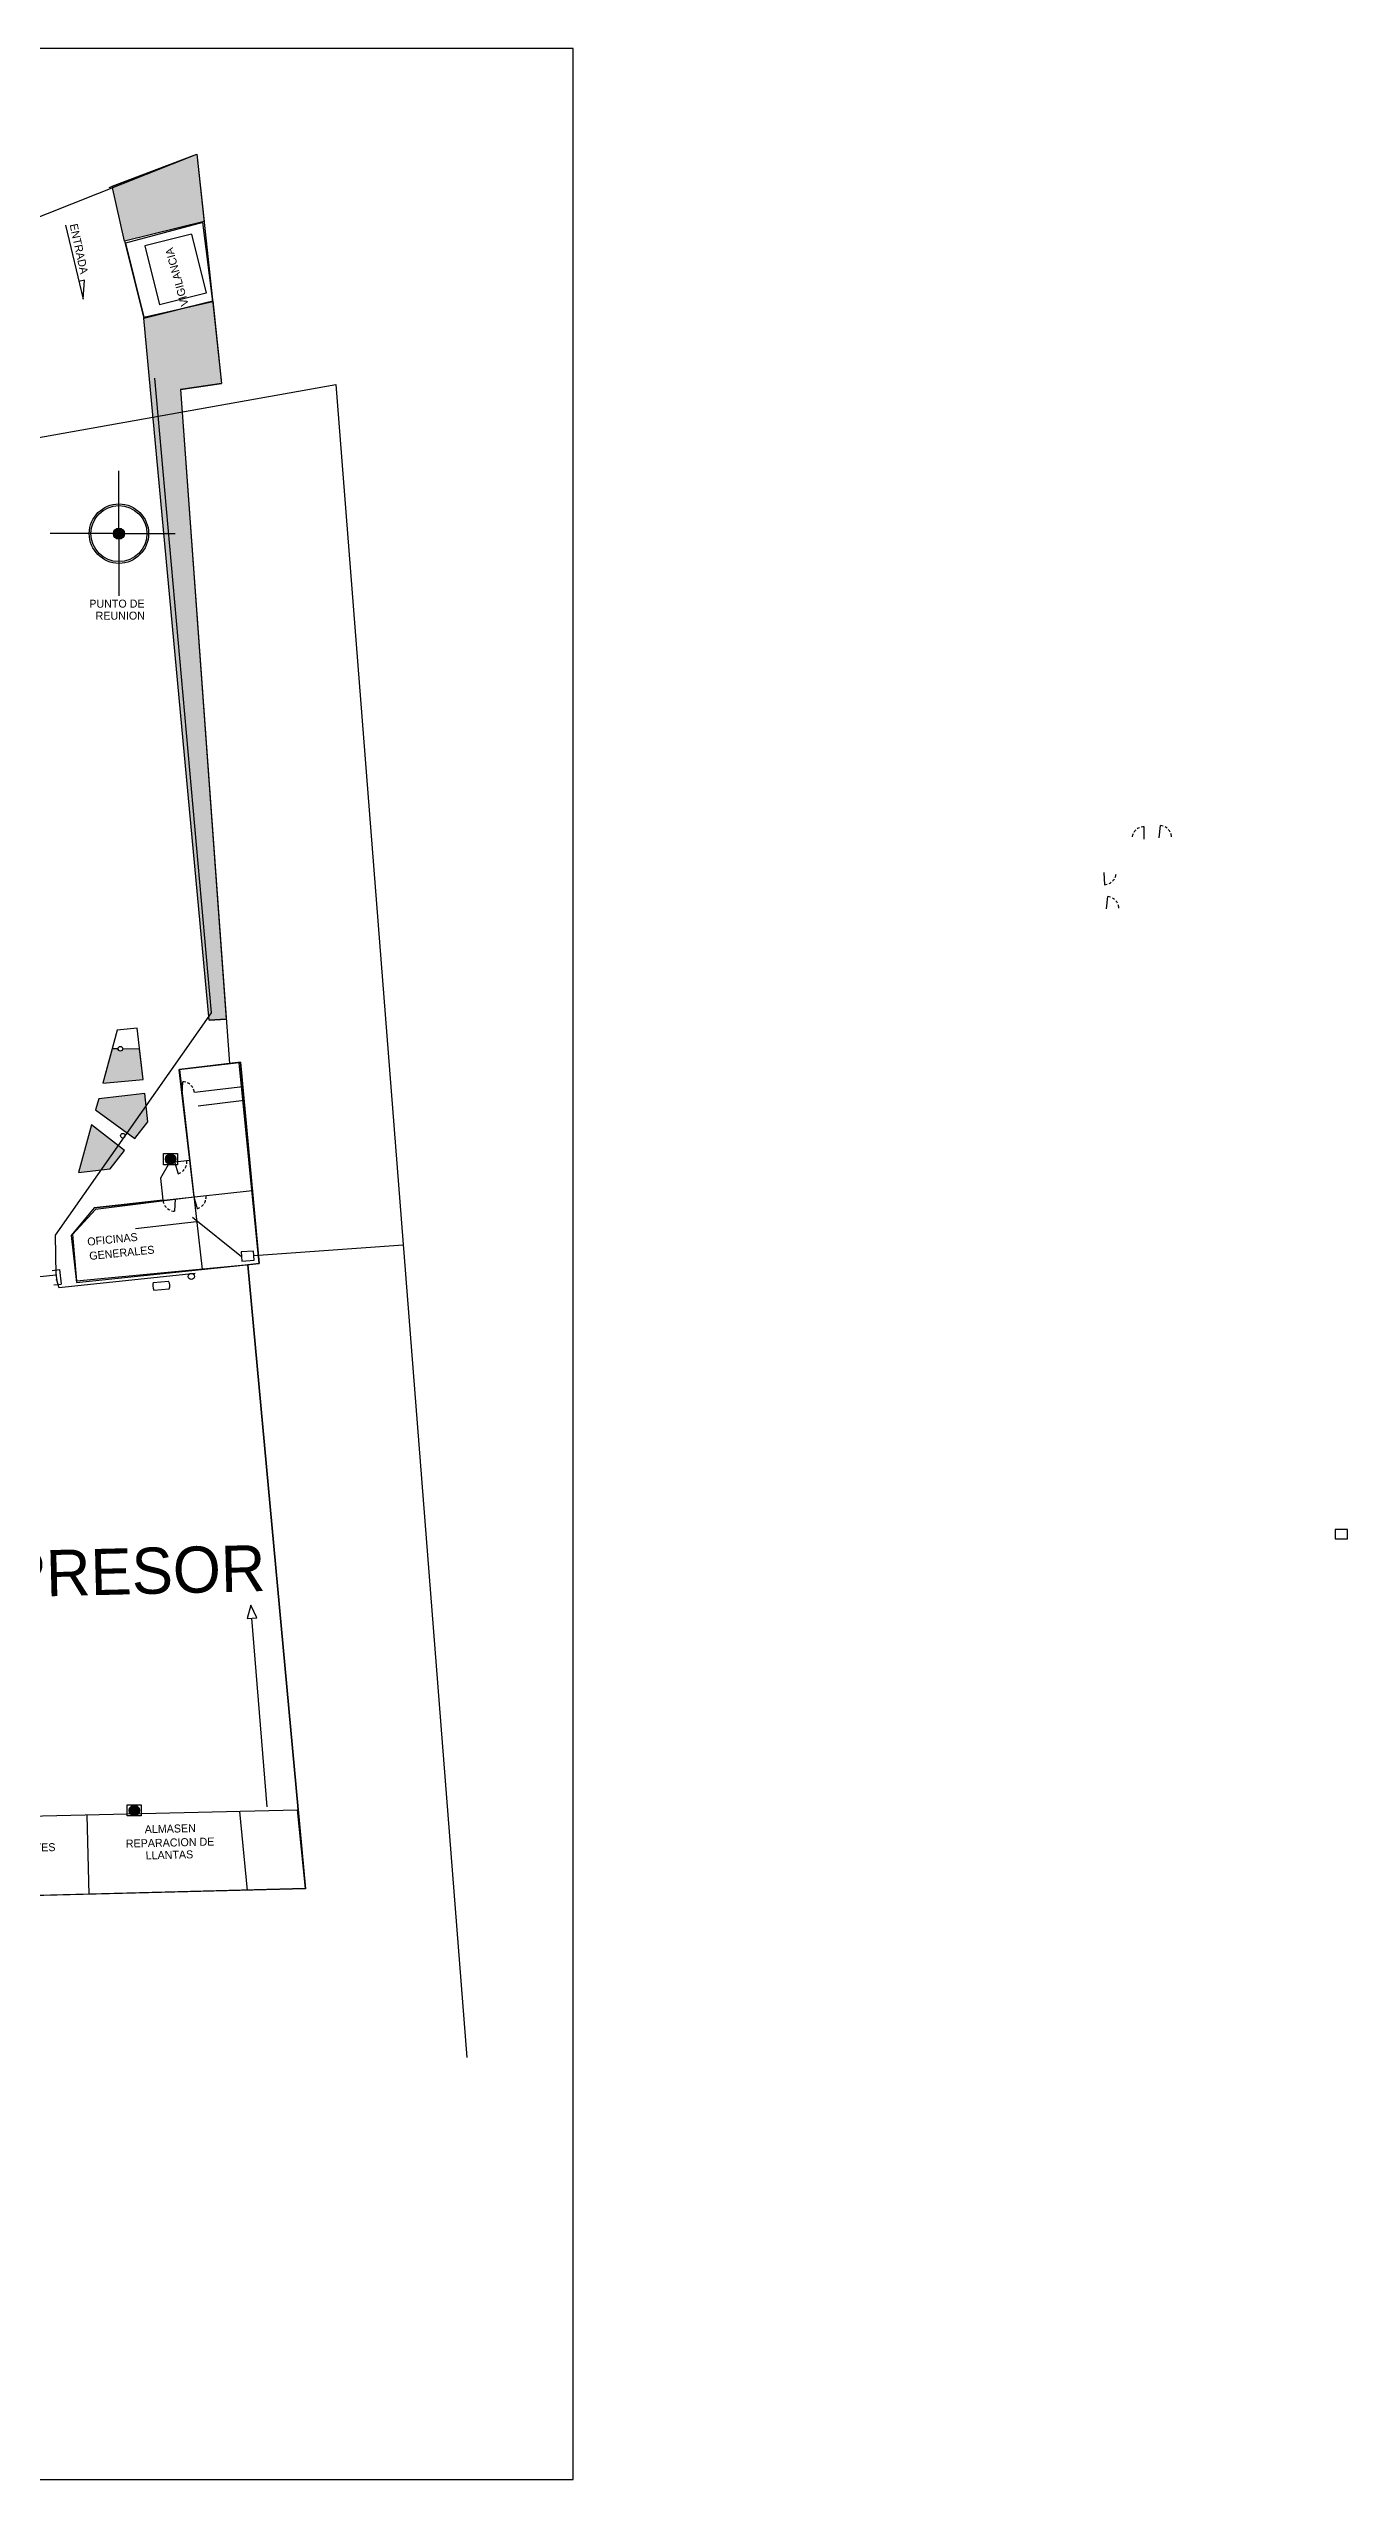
# Model space of a CAD drawing. Extents: x 3 to 13121, y 0 to 10378.
# Drawn here: x 12011.6 to 12096, y 9907.3 to 10065.2 of the extents above; entities that cross this region are included whole.
import ezdxf

# ---------------------------------------------------------------- set-up
doc = ezdxf.new("R2010")
doc.units = 0
doc.header["$MEASUREMENT"] = 0
doc.layers.add('CAMPAMENTO-LEC', color=6, linetype='Continuous')

msp = doc.modelspace()

# ---------------------------------------------------------------- hatches: boundary and pattern name
at = {"linetype": 'Continuous'}
for points in [[(12016.50162, 10052.69123), (12015.69047, 10056.26244), (12021.19174, 10058.34878), (12021.66377, 10053.98343)], [(12017.75171, 10047.69732), (12022.22317, 10048.81436), (12022.80113, 10043.46497), (12020.13134, 10043.06274), (12023.09587, 10002.17683), (12021.99527, 10002.09703)], [(12015.09041, 9998.01681), (12017.70926, 9998.24322), (12017.47508, 10000.24529), (12016.36853, 10000.22299), (12016.3341, 10000.13696), (12016.22551, 10000.0946), (12016.11691, 10000.13827), (12016.07187, 10000.2468), (12015.68911, 10000.25077)], [(12017.81554, 9997.33506), (12014.81568, 9997.00187), (12014.59738, 9996.27103), (12017.15262, 9994.42448), (12018.01564, 9995.49548)], [(12016.50189, 9993.62758), (12014.3481, 9995.31409), (12013.50155, 9992.21788), (12015.56172, 9992.45435)]]:
    msp.add_hatch(color=3, dxfattribs=at).paths.add_polyline_path(points)
h = msp.add_hatch(color=256, dxfattribs=at)
edge = h.paths.add_edge_path()
edge.add_arc((12016.13217, 10033.70356), 0.365, 0, 360)

# ---------------------------------------------------------------- linework, layer by layer
at = {"color": 2, "linetype": 'Continuous'}
msp.add_lwpolyline([(11843.36363, 9907.32235), (12045.66389, 9907.32235), (12045.66389, 10065.20729), (11843.36363, 10065.20729)], close=True, dxfattribs=at)
at = {"color": 1, "linetype": 'Continuous'}
for points, elevation in [([(11864.17754, 9941.50139), (11851.30205, 9988.62357), (11871.5922, 9996.61427), (11870.7328, 9998.62129), (12021.19174, 10058.34878), (12022.80113, 10043.46497), (12020.13134, 10043.06274), (12023.30568, 9999.2832), (12024.03262, 9999.37032), (12025.23808, 9986.29271), (12024.51006, 9986.21734), (12028.24699, 9945.67686), (11864.17754, 9941.50139)], 1.7186), ([(11981.84614, 9944.49599), (11981.73156, 9949.72337), (12027.71808, 9950.81406), (12028.23163, 9945.70893), (11981.84614, 9944.49599), (11981.71538, 9949.63404)], 0.9034)]:
    msp.add_lwpolyline(points, dxfattribs=dict(at, elevation=elevation))
at = {"color": 2, "linetype": 'Continuous'}
for points, elevation in [([(12015.48814, 10056.1857), (12021.19174, 10058.34878)], -0.3504), ([(12021.99527, 10002.09703), (12017.75171, 10047.69732)], 0.10001), ([(12020.13134, 10043.06274), (12022.80113, 10043.46497)], 1.45512), ([(12021.99527, 10002.09703), (12023.09587, 10002.17683)], 0.10001), ([(12017.81554, 9997.33506), (12014.81568, 9997.00187), (12014.59738, 9996.27103), (12017.15262, 9994.42448), (12018.01564, 9995.49548), (12017.81554, 9997.33506)], 0.21037), ([(12016.50189, 9993.62758), (12014.3481, 9995.31409), (12013.50155, 9992.21788), (12015.56172, 9992.45435), (12016.50189, 9993.62758)], 0.21836), ([(12020.99552, 9990.62842), (12021.21907, 9989.86029)], 1.89656)]:
    msp.add_lwpolyline(points, dxfattribs=dict(at, elevation=elevation))
at = {"color": 3, "linetype": 'Continuous'}
for points in [[(12016.50162, 10052.69123), (12015.69047, 10056.26244), (12021.19174, 10058.34878), (12021.66377, 10053.98343), (12016.50162, 10052.69123)], [(12030.23804, 10043.39987), (12038.73981, 9934.73094)], [(12020.91633, 9989.29597), (12024.1013, 9986.75175)]]:
    msp.add_lwpolyline(points, dxfattribs=at)
at = {"linetype": 'Continuous'}
for points, elevation in [([(12021.19174, 10058.34878), (12022.80113, 10043.46497)], -0.3504), ([(12020.84026, 10053.15878), (12017.8114, 10052.40058)], 1.47052), ([(12020.84026, 10053.15878), (12021.79895, 10049.32895)], 1.47052), ([(12017.8114, 10052.40058), (12018.7701, 10048.57076)], 1.47052), ([(12021.79895, 10049.32895), (12018.7701, 10048.57076)], 0.95151), ([(12020.13134, 10043.06274), (12023.30568, 9999.2832)], 1.45512), ([(12015.09041, 9998.01681), (12017.70926, 9998.24322), (12017.32034, 10001.5883), (12016.01385, 10001.46223), (12015.09041, 9998.01681)], 0.22235), ([(12024.03262, 9999.37032), (12020.06104, 9998.89432)], 1.96802), ([(12020.06104, 9998.89432), (12021.5291, 9985.90872)], 1.89656), ([(12025.23808, 9986.29271), (12024.03262, 9999.37032)], 2.16975), ([(12019.42003, 9992.86508), (12019.42003, 9992.86508), (12019.42003, 9992.86508), (12019.42003, 9992.86508), (12018.83014, 9991.83391), (12018.98606, 9990.4061), (12014.52712, 9989.91279), (12013.03143, 9988.10901), (12013.36174, 9985.06314)], 1.59132), ([(12019.42003, 9992.86508), (12020.72597, 9993.01272)], 0.98609), ([(12014.52712, 9989.91279), (12024.79963, 9991.04929)], 1.59132), ([(12017.20157, 9988.58046), (12021.17625, 9989.0298)], 1.59132), ([(12013.36174, 9985.06314), (12025.23808, 9986.29271)], 1.59132), ([(12011.89519, 9984.9041), (12012.37531, 9984.95617)], 1.59132), ([(12028.24699, 9945.67686), (12024.51006, 9986.21734)], 1.65685), ([(12014.04462, 9950.4568), (12014.17538, 9945.31874)], -0.31329), ([(12028.24699, 9945.67686), (11864.17754, 9941.50139)], 1.7186)]:
    msp.add_lwpolyline(points, dxfattribs=dict(at, elevation=elevation))
at = {"color": 2, "linetype": 'Continuous'}
for points in [[(12021.66377, 10053.98343), (12016.50162, 10052.69123)], [(12021.94465, 10048.74691), (12017.75171, 10047.69732)], [(12082.77101, 10013.86909), (12082.76888, 10014.66909)], [(12083.74438, 10013.95396), (12083.82105, 10014.75027)], [(12080.15124, 10011.69742), (12080.17859, 10010.89788)], [(12080.31915, 10009.33091), (12080.39582, 10010.12723)], [(12020.24079, 9997.30441), (12020.28035, 9998.10343)], [(12019.3148, 9993.23643), (12019.68977, 9993.23643), (12019.68977, 9992.94223), (12019.3148, 9992.94223), (12019.3148, 9993.23643)], [(12019.7514, 9992.89654), (12019.97786, 9992.12927)], [(12019.78101, 9990.49487), (12019.74631, 9989.69562)], [(12016.97091, 9950.93036), (12017.34588, 9950.93036), (12017.34588, 9950.63615), (12016.97091, 9950.63615), (12016.97091, 9950.93036)]]:
    msp.add_lwpolyline(points, dxfattribs=at)
at = {"linetype": 'Continuous'}
for points in [[(12016.50162, 10052.69123), (12017.75171, 10047.69732)], [(12024.17954, 9997.77648), (12021.0351, 9997.39961)], [(12024.26218, 9996.87994), (12021.28349, 9996.52294)], [(12011.79234, 9985.85242), (12012.27247, 9985.90449)], [(12012.27247, 9985.90449), (12012.37531, 9984.95617)], [(12018.35983, 9985.06987), (12019.35688, 9985.14652)], [(12018.39815, 9984.57134), (12019.39521, 9984.64799)], [(12023.96637, 9950.7093), (12024.45852, 9945.58044)]]:
    msp.add_lwpolyline(points, dxfattribs=at)
at = {"color": 1, "linetype": 'Continuous'}
for points in [[(12016.54958, 10052.57914), (12017.75193, 10047.7731), (12022.23773, 10048.78976), (12021.5903, 10053.91928), (12016.54958, 10052.57914)], [(12023.94775, 9999.34113), (12020.02908, 9998.88429), (12021.00874, 9990.59572), (12014.60827, 9989.81256), (12013.10612, 9988.18096), (12013.36736, 9985.1788), (12025.25398, 9986.28828), (12023.94775, 9999.34113)]]:
    msp.add_lwpolyline(points, dxfattribs=at)
at = {"color": 3, "linetype": 'Continuous'}
for points in [[(12017.75171, 10047.69732), (12022.22317, 10048.81436), (12022.80113, 10043.46497), (12020.13134, 10043.06274), (12023.09587, 10002.17683), (12021.99527, 10002.09703)], [(12095.17849, 9969.02334), (12095.17849, 9968.42334), (12095.97849, 9968.42334), (12095.97849, 9969.02334)]]:
    msp.add_lwpolyline(points, close=True, dxfattribs=at)
for points, elevation in [([(11984.07357, 10035.16293), (12030.23804, 10043.39987)], 1.71317), ([(12016.13217, 10033.70356), (12016.13217, 10037.77363)], -0.20432), ([(12016.13217, 10033.70356), (12011.66296, 10033.70356)], -0.20432), ([(12016.13217, 10033.70356), (12019.77618, 10033.70356)], -0.20432), ([(12016.13217, 10033.70356), (12016.13217, 10029.66602)], -0.20432), ([(12024.89931, 9986.80811), (12034.61029, 9987.5142)], 1.71317)]:
    msp.add_lwpolyline(points, dxfattribs=dict(at, elevation=elevation))
at = {"color": 5, "linetype": 'Continuous'}
for points in [[(12022.14019, 10002.57798), (12018.45822, 10043.80968)], [(12012.04482, 9985.55276), (12012.01517, 9988.12702), (12022.14019, 10002.57798)], [(12019.02087, 9993.43631), (12019.94183, 9993.43631), (12019.94183, 9992.71372), (12019.02087, 9992.71372), (12019.02087, 9993.43631)], [(11977.60499, 9982.05172), (12012.04482, 9985.55276), (12012.07654, 9985.24154)], [(12012.07654, 9985.24154), (12012.22413, 9984.74009), (12021.09145, 9985.66884)], [(12025.75847, 9951.01153), (12024.76352, 9963.2605)], [(12016.66386, 9951.14395), (12017.58481, 9951.14395), (12017.58481, 9950.42135), (12016.66386, 9950.42135), (12016.66386, 9951.14395)]]:
    msp.add_lwpolyline(points, dxfattribs=at)
at = {"color": 3, "linetype": 'Continuous'}
for points, elevation in [([(12015.09041, 9998.01681), (12017.70926, 9998.24322), (12017.47508, 10000.24529), (12016.36853, 10000.22299), (12016.3341, 10000.13696), (12016.22551, 10000.0946), (12016.11691, 10000.13827), (12016.07187, 10000.2468), (12015.68911, 10000.25077)], 0.22235), ([(12024.08017, 9987.05101), (12024.12244, 9986.4525), (12024.92045, 9986.50886), (12024.87818, 9987.10737)], 1.71317)]:
    msp.add_lwpolyline(points, close=True, dxfattribs=dict(at, elevation=elevation))
at = {"color": 5, "linetype": 'Continuous'}
msp.add_lwpolyline([(12024.46092, 9963.24583), (12025.08579, 9963.27614), (12024.69464, 9964.10217), (12024.46092, 9963.24583)], close=True, dxfattribs=at)
at = {"color": 3, "linetype": 'Continuous'}
for radius in [1.93, 1.82]:
    msp.add_circle((12016.13217, 10033.70356, -0.20432), radius, dxfattribs=at)
at = {"linetype": 'Continuous'}
for centre, radius in [((12016.13217, 10033.70356, -0.20432), 0.365), ((12012.04482, 9985.55276, 0.22719), 0.02), ((12012.07654, 9985.24154, 0.22719), 0.02), ((12020.83126, 9985.45378), 0.2)]:
    msp.add_circle(centre, radius, dxfattribs=at)
at = {"color": 2, "linetype": 'Continuous'}
for centre in [(12016.2244, 10000.24771), (12016.3849, 9994.5986)]:
    msp.add_circle(centre, 0.15, dxfattribs=at)
at = {"color": 1, "linetype": 'Continuous'}
for centre, radius in [((12019.48797, 9993.07027), 0.33659), ((12019.48797, 9993.07027), 0.29577), ((12019.48797, 9993.07027), 0.27568), ((12019.48797, 9993.07027), 0.25268), ((12019.48797, 9993.07027), 0.22518), ((12019.48797, 9993.07027), 0.19926), ((12019.48797, 9993.07027), 0.17687), ((12019.48797, 9993.07027), 0.15598), ((12019.48797, 9993.07027), 0.13478), ((12019.51716, 9993.08742), 0.13704), ((12019.48797, 9993.07027), 0.10711), ((12019.51716, 9993.08742), 0.12042), ((12019.51716, 9993.08742), 0.11224), ((12019.48797, 9993.07027), 0.08137), ((12019.51716, 9993.08742), 0.10288), ((12019.51716, 9993.08742), 0.09168), ((12019.51716, 9993.08742), 0.08113), ((12019.48797, 9993.07027), 0.04804), ((12019.51716, 9993.08742), 0.07201), ((12019.51716, 9993.08742), 0.06351), ((12019.51716, 9993.08742), 0.05487), ((12019.51716, 9993.08742), 0.04361), ((12019.51716, 9993.08742), 0.03313), ((12019.51716, 9993.08742), 0.01956), ((12017.13096, 9950.77791), 0.33659), ((12017.13096, 9950.77791), 0.29577), ((12017.13096, 9950.77791), 0.27568), ((12017.13096, 9950.77791), 0.25268), ((12017.13096, 9950.77791), 0.22518), ((12017.13096, 9950.77791), 0.19926), ((12017.13096, 9950.77791), 0.17687), ((12017.13096, 9950.77791), 0.15598), ((12017.13096, 9950.77791), 0.13478), ((12017.15374, 9950.77895), 0.13704), ((12017.13096, 9950.77791), 0.10711), ((12017.15374, 9950.77895), 0.12042), ((12017.15374, 9950.77895), 0.11224), ((12017.13096, 9950.77791), 0.08137), ((12017.15374, 9950.77895), 0.10288), ((12017.15374, 9950.77895), 0.09168), ((12017.15374, 9950.77895), 0.08113), ((12017.15374, 9950.77895), 0.07201), ((12017.13096, 9950.77791), 0.04804), ((12017.15374, 9950.77895), 0.06351), ((12017.15374, 9950.77895), 0.05487), ((12017.15374, 9950.77895), 0.04361), ((12017.15374, 9950.77895), 0.03313), ((12017.15374, 9950.77895), 0.01956)]:
    msp.add_circle(centre, radius, dxfattribs=at)
for centre, start, end in [((12082.77101, 10013.86909), 90.1524804, 103.9609034), ((12083.74438, 10013.95396), 70.6917878, 84.5002108), ((12083.74438, 10013.95396), 49.6291801, 61.4283853), ((12082.77101, 10013.86909), 154.7966912, 170.5802652), ((12082.77101, 10013.86909), 133.1480498, 147.8059976), ((12082.77101, 10013.86909), 113.2243059, 125.0235111), ((12083.74438, 10013.95396), 26.8466936, 41.5046414), ((12083.74438, 10013.95396), 4.072426, 19.8560001), ((12080.15124, 10011.69742), 336.602766, 352.3863401), ((12080.15124, 10011.69742), 271.9585553, 285.7669782), ((12080.31915, 10009.33091), 70.6917878, 84.5002108), ((12080.15124, 10011.69742), 295.0303808, 306.829586), ((12080.31915, 10009.33091), 49.6291801, 61.4283853), ((12080.15124, 10011.69742), 314.9541247, 329.6120725), ((12080.31915, 10009.33091), 26.8466936, 41.5046414), ((12080.31915, 10009.33091), 4.072426, 19.8560001), ((12020.24079, 9997.30441), 73.3571616, 87.1655846), ((12020.24079, 9997.30441), 52.2945539, 64.0937591), ((12020.24079, 9997.30441), 29.5120674, 44.1700152), ((12020.24079, 9997.30441), 6.7377998, 22.5213739), ((12019.7514, 9992.89654), 329.4394955, 344.0974433), ((12019.7514, 9992.89654), 351.0881368, 6.8717109), ((12019.7514, 9992.89654), 286.4439261, 300.252349), ((12019.7514, 9992.89654), 309.5157515, 321.3149568), ((12019.78101, 9990.49487), 187.0867341, 202.8703082), ((12019.78101, 9990.49487), 209.8610017, 224.5189495), ((12019.78101, 9990.49487), 232.6434882, 244.4426935), ((12019.78101, 9990.49487), 253.706096, 267.5145189), ((12020.99552, 9990.62842, 1.89656), 286.2264702, 300.0348932), ((12020.99552, 9990.62842, 1.89656), 309.2982957, 321.097501), ((12020.99552, 9990.62842, 1.89656), 329.2220396, 343.8799874), ((12020.99552, 9990.62842, 1.89656), 350.870681, 6.654255)]:
    msp.add_arc(centre, 0.8, start, end, dxfattribs=at)
at = {"linetype": 'Continuous'}
for centre, radius, start, end in [((12019.04322, 9984.87153), 0.7115, 163.8006657, 204.9554944), ((12018.85305, 9984.85705), 0.58107, 338.9130824, 29.8788146)]:
    msp.add_arc(centre, radius, start, end, dxfattribs=at)
at = {"layer": 'CAMPAMENTO-LEC', "color": 6, "linetype": 'Continuous'}
msp.add_lwpolyline([(12012.6499, 10053.7402), (12013.81051, 10048.94023), (12013.88135, 10050.17223), (12013.53298, 10050.088)], dxfattribs=at)

# ---------------------------------------------------------------- texts
at = {"layer": 'CAMPAMENTO-LEC', "color": 6, "linetype": 'Continuous', "char_height": 0.519728, "width": 8.8695399, "attachment_point": 1}
for s, insert, rotation in [('ENTRADA', (12013.43324, 10053.88257), 282.2321722), ('VIGILANCIA', (12020.16798, 10048.42387), 105.5138175), ('PUNTO DE', (12014.20316, 10029.41), 0.1904313), ('REUNION', (12014.6131, 10028.62965), 0.1904313), ('OFICINAS ', (12014.04926, 9987.96551), 5.7191794), ('GENERALES', (12014.17769, 9987.04133), 5.7191794), ('{\\H5.772x;COMPRESOR}', (11999.31802, 9967.37978), 1.4055265), ('DE COMPONENTES', (12005.39464, 9948.49011), 1.4055265), ('REPARACION DE', (12016.57234, 9948.87528), 1.4055265), ('ALMASEN', (12017.79991, 9949.80817), 1.4055265), ('LLANTAS', (12017.85938, 9948.10733), 1.4055265)]:
    msp.add_mtext(s, dxfattribs=dict(at, insert=insert, rotation=rotation))

doc.saveas('drawing.dxf')
